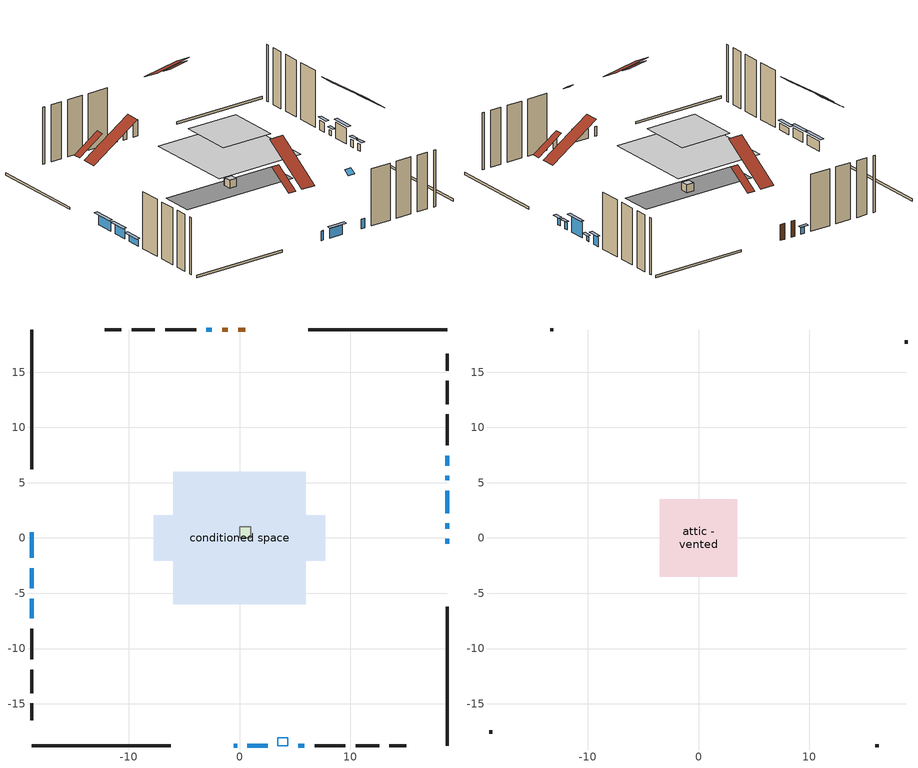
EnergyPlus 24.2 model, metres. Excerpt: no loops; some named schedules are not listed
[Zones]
central ac airloop ret air zone
 floor adiabatic (AdiabaticConst): 0,0 0,1 1,1 1,0 z0
 wall adiabatic (AdiabaticConst): 0,1 0,0 1,0 1,1 0,1 z0:1
 ceiling adiabatic (AdiabaticConst): 1,0 1,1 0,1 0,0 z1
conditioned space
 floor adiabatic (AdiabaticFloorConstruction): -6.01,-6.01 -6.01,6.01 6.01,6.01 6.01,-6.01 z4.88
 floor foundation (Slab1 construction): -7.75,-2.08 -7.75,2.08 7.75,2.08 7.75,-2.08 z0
 wall outside (RimJoist1 construction): 18.81,18.81 6.23,18.81 / -18.81,-18.81 -6.23,-18.81 / -18.81,18.81 -18.81,6.23 / 18.81,-18.81 18.81,-6.23 z0:0.3
 wall outside (AdiabaticWallConstruction 1): 0.53,18.81 -0.13,18.81 / -1.06,18.81 -1.56,18.81 z0:2.03
 wall outside (AdiabaticWallConstruction): -0.53,-18.81 -0.22,-18.81 / 0.7,-18.81 2.54,-18.81 / -18.81,-2.73 -18.81,-4.57 / 5.31,-18.81 5.87,-18.81 / 18.81,6.54 18.81,7.46 z0:1.22; -18.81,0.53 -18.81,-1.81 z0:1.27; 18.81,-0.53 18.81,-0.07 / 18.81,0.86 18.81,1.32 z0:0.92; -18.81,-5.49 -18.81,-7.27 z0:0.84; 18.81,2.24 18.81,4.28 z0:2.03; 18.81,5.2 18.81,5.61 z0:0.61; -2.49,18.81 -3,18.81 z0:0.82
 wall outside (Wall1 construction): -3.93,18.81 -6.71,18.81 / 6.79,-18.81 9.58,-18.81 / -18.81,-8.2 -18.81,-10.98 / 18.81,8.38 18.81,11.17 z0:7.32
 wall outside (Wall2 construction): -7.64,18.81 -9.76,18.81 / 10.51,-18.81 12.62,-18.81 / -18.81,-11.91 -18.81,-14.03 / 18.81,12.1 18.81,14.21 z0:7.32
 wall outside (Wall3 construction): -10.69,18.81 -12.19,18.81 / 13.55,-18.81 15.06,-18.81 / -18.81,-14.96 -18.81,-16.46 / 18.81,15.14 18.81,16.65 z0:7.32
 window (WindowConstruction 10): -0.53,-18.81 -0.22,-18.81 z0:1.22
 window (WindowConstruction 4): 0.71,-18.81 2.53,-18.81 z0:1.22
 window (WindowConstruction 5): -18.81,0.53 -18.81,-1.81 z0:1.27
 window (WindowConstruction 6): 18.81,-0.53 18.81,-0.07 z0:0.91
 window (WindowConstruction 7): -18.81,-2.74 -18.81,-4.56 z0:1.22
 window (WindowConstruction 8): 18.81,0.86 18.81,1.32 z0:0.91
 window (WindowConstruction 9): -18.81,-5.49 -18.81,-7.27 z0:0.84
 window (WindowConstruction 11): 5.31,-18.81 5.86,-18.81 z0:1.22
 window (WindowConstruction): 18.81,2.24 18.81,4.28 z0:2.03
 window (WindowConstruction 1): 18.81,5.21 18.81,5.61 z0:0.61
 window (WindowConstruction 2): 18.81,6.54 18.81,7.46 z0:1.22
 window (WindowConstruction 3): -2.49,18.81 -3,18.81 z0:0.81
 door (Door): 0.53,18.81 -0.13,18.81 z0:2.03
 door (Door 1): -1.06,18.81 -1.56,18.81 z0:2.03
 ceiling adiabatic (AdiabaticFloorConstruction): 6.01,-6.01 6.01,6.01 -6.01,6.01 -6.01,-6.01 z4.88
 roof outside (Roof1 construction): 4.3,18.81,7.32 4.3,15.46,9.55 5.31,15.46,9.55 5.31,18.81,7.32; -4.3,-18.81,7.32 -4.3,-15.46,9.55 -5.31,-15.46,9.55 -5.31,-18.81,7.32; -18.81,4.3,7.32 -15.46,4.3,9.55 -15.46,5.31,9.55 -18.81,5.31,7.32; 18.81,-4.3,7.32 15.46,-4.3,9.55 15.46,-5.31,9.55 18.81,-5.31,7.32
 roof outside (AdiabaticRoofConstruction): 4.38,-18.81,7.31 4.38,-18.05,7.82 3.46,-18.05,7.82 3.46,-18.81,7.31
 skylight (SkylightConstruction): 4.38,-18.81,7.32 4.38,-18.05,7.82 3.46,-18.05,7.82 3.46,-18.81,7.32
attic - vented
 floor to conditioned space (Floor1 construction Reversed): -3.49,-3.49 -3.49,3.49 3.49,3.49 3.49,-3.49 z7.32
 wall outside (Wall4 construction): -13.12,18.81 -13.43,18.81 / 15.99,-18.81 16.29,-18.81 / -18.81,-17.39 -18.81,-17.69 / 18.81,17.58 18.81,17.88 z0:7.32
 roof outside (Roof2 construction): 1.46,18.81,7.32 1.46,12.44,11.56 3.37,12.44,11.56 3.37,18.81,7.32; -1.46,-18.81,7.32 -1.46,-12.44,11.56 -3.37,-12.44,11.56 -3.37,-18.81,7.32; -18.81,1.46,7.32 -12.44,1.46,11.56 -12.44,3.37,11.56 -18.81,3.37,7.32; 18.81,-1.46,7.32 12.44,-1.46,11.56 12.44,-3.37,11.56 18.81,-3.37,7.32
shading: 2.83,-18.81 0.41,-18.81 0.41,-19.22 2.83,-19.22 z1.52; -18.81,-2.11 -18.81,0.83 -19.22,0.83 -19.22,-2.11 z1.57; 18.81,0.23 18.81,-0.83 19.22,-0.83 19.22,0.23 z1.21; -18.81,-4.86 -18.81,-2.44 -19.22,-2.44 -19.22,-4.86 z1.52; 18.81,1.61 18.81,0.56 19.22,0.56 19.22,1.61 z1.21; -18.81,-7.57 -18.81,-5.19 -19.22,-5.19 -19.22,-7.57 z1.14; 18.81,4.58 18.81,1.95 19.22,1.95 19.22,4.58 z2.33; 18.81,5.91 18.81,4.91 19.22,4.91 19.22,5.91 z0.91; 18.81,7.75 18.81,6.24 19.22,6.24 19.22,7.75 z1.52; -3.3,18.81 -2.19,18.81 -2.19,19.22 -3.3,19.22 z1.11
[Building]
Building 1: Terrain=Suburbs
[Site:Location]
Ottawa Intl AP_ON: Latitude {deg}=45.32; Longitude {deg}=-75.67; Time Zone {hr}=-5; Elevation {m}=115; Keep Site Location Information=Yes
[Site:GroundTemperature:Shallow]
1.18808, -1.19398, -1.38475, -0.254337, 4.28362, 8.80044, 12.7163, 15.1969, 15.4076, 13.3901, 9.57408, 5.19582
[Site:WaterMainsTemperature]
Calculation Method=Schedule; Temperature Schedule=mains temperature schedule
[Material] Roughness=Rough; Thermal Absorptance=0.9
Name | Thickness {m} | Conductivity {W/m-K} | Density {kg/m3} | Specific Heat {J/kg-K} | Solar Absorptance | Visible Absorptance
asphalt or fiberglass shingles | 0.00635 | 0.162714 | 1121.4 | 1465.45 | 0.4 | 0.4
asphalt or fiberglass shingles 1 | 0.00635 | 0.162714 | 1121.4 | 1465.45 | 0.7 | 0.7
ceiling loosefill ins | 0.254 | 0.0480833 | 16.02 | 1046.75 | 0.7 | 0.7
ceiling stud and cavity | 0.1397 | 0.0822147 | 65.682 | 1177.47 | 0.7 | 0.7
concrete 4.0 in. | 0.1016 | 1.803125 | 2242.8 | 837.4 | 0.7 | 0.7
door material | 0.04445 | 0.188738 | 512.64 | 1214.23 | 0.7 | 0.7
door material 1 | 0.04445 | 0.053851 | 512.64 | 1214.23 | 0.7 | 0.7
floor covering | 0.0127 | 0.0433444 | 54.468 | 1339.84 | 0.6 | 0.6
floor rigid ins; roof rigid ins; wall rigid ins 1 | 0.512978 | 0.029427 | 32.04 | 1214.23 | 0.7 | 0.7
floor stud and cavity | 0.1397 | 1.75129 | 37.0049 | 1207.88 | 0.7 | 0.7
furniture material conditioned space 1 | 0.1524 | 0.115458 | 640.8 | 1214.23 | 0.6 | 0.6
gypsum board | 0.0127 | 0.160291 | 801 | 837.4 | 0.6 | 0.6
interior vertical ins | 0.025908 | 0.029427 | 32.04 | 1214.23 | 0.7 | 0.7
osb sheathing 0.5 in. | 0.0127 | 0.115458 | 512.64 | 1214.23 | 0.7 | 0.7
osb sheathing 0.75 in. | 0.01905 | 0.115458 | 512.64 | 1214.23 | 0.7 | 0.7
osb sheathing 2.0 in. | 0.0508 | 0.115458 | 512.64 | 1214.23 | 0.7 | 0.7
rim joist stud and cavity | 0.0508 | 0.0356798 | 125.044 | 1163.47 | 0.6 | 0.6
roof stud and cavity | 0.2032 | 0.113123 | 78.34581 | 1123.46 | 0.7 | 0.7
roof stud and cavity 1 | 0.18415 | 1.78688 | 37.0049 | 1207.88 | 0.6 | 0.6
slab rigid ins | 0.00792629 | 0.029427 | 32.04 | 1214.23 | 0.7 | 0.7
wall rigid ins | 0.051816 | 0.029427 | 32.04 | 1214.23 | 0.7 | 0.7
wall stud and cavity | 0.1397 | 0.0880559 | 139.0536 | 1170.24 | 0.7 | 0.7
wall stud and cavity 1 | 0.1397 | 0.0830768 | 139.0536 | 1170.24 | 0.7 | 0.7
wall stud and cavity 2 | 0.1397 | 0.639871 | 139.0536 | 1170.24 | 0.7 | 0.7
wall stud and cavity 3 | 0.0889 | 6.1454 | 50.32683 | 1063.81 | 0.6 | 0.6
wall stud and cavity 4 | 0.0889 | 0.380278 | 52.3479 | 1209.89 | 0.7 | 0.7
wall stud and cavity 5 | 0.0889 | 0.391764 | 83.0341 | 1211.67 | 0.7 | 0.7
wood siding | 0.0254 | 0.102417 | 544.68 | 1172.36 | 0.4 | 0.4
wood siding 1 | 0.00254 | 0.102417 | 544.68 | 1172.36 | 0.4 | 0.4
wood siding 2; wood siding 3; wood siding 4 | 0.0254 | 0.102417 | 544.68 | 1172.36 | 0.7 | 0.7
[Material:NoMass]
Adiabatic: Roughness=Rough; Thermal Resistance {m2-K/W}=176.1; Thermal Absorptance=0.9; Solar Absorptance=0.7; Visible Absorptance=0.7
[WindowMaterial:SimpleGlazingSystem]
Name | U-Factor {W/m2-K} | Solar Heat Gain Coefficient
SkylightMaterial | 3.66115 | 0.6718
WindowMaterial | 2.97187 | 0.6
WindowMaterial 1 | 8.076955 | 0.62
WindowMaterial 2 | 2.99685 | 0.54
WindowMaterial 3 | 3.0542 | 0.42
WindowMaterial 4 | 2.98322 | 0.57
WindowMaterial 5 | 3.05136 | 0.42
WindowMaterial 6 | 2.92871 | 0.66
WindowMaterial 7 | 5.8438 | 0.53
WindowMaterial 8 | 4.156296 | 0.66
[Construction]
AdiabaticConst: Adiabatic
AdiabaticFloorConstruction: floor stud and cavity, floor rigid ins, osb sheathing 0.75 in., floor covering
AdiabaticRoofConstruction: asphalt or fiberglass shingles 1, roof rigid ins, osb sheathing 0.75 in., roof stud and cavity 1
AdiabaticWallConstruction: wood siding 3, wall rigid ins 1, wall stud and cavity 4, gypsum board
AdiabaticWallConstruction 1: wood siding 4, wall rigid ins 1, wall stud and cavity 4, gypsum board
Door: door material
Door 1: door material 1
Floor1 construction Reversed: gypsum board, ceiling stud and cavity, ceiling loosefill ins
furniture construction conditioned space 1: furniture material conditioned space 1
PartitionWallConstruction: gypsum board, wall stud and cavity 5, gypsum board
RimJoist1 construction: wood siding 2, osb sheathing 2.0 in., rim joist stud and cavity
Roof1 construction: asphalt or fiberglass shingles, osb sheathing 0.75 in., roof stud and cavity, gypsum board
Roof2 construction: asphalt or fiberglass shingles
SkylightConstruction: SkylightMaterial
Slab1 construction: slab rigid ins, concrete 4.0 in.
Wall1 construction: wood siding, osb sheathing 0.5 in., wall stud and cavity, gypsum board
Wall2 construction: wood siding, osb sheathing 0.5 in., wall stud and cavity 1, gypsum board
Wall3 construction: wood siding, wall rigid ins, osb sheathing 0.5 in., wall stud and cavity 2, gypsum board
Wall4 construction: wood siding 1, wall stud and cavity 3
WindowConstruction: WindowMaterial
WindowConstruction 1: WindowMaterial 1
WindowConstruction 10: WindowMaterial 7
WindowConstruction 11: WindowMaterial 8
WindowConstruction 2; WindowConstruction 4; WindowConstruction 7: WindowMaterial 2
WindowConstruction 3: WindowMaterial 3
WindowConstruction 5: WindowMaterial 4
WindowConstruction 6; WindowConstruction 8: WindowMaterial 5
WindowConstruction 9: WindowMaterial 6
[Zone] Multiplier=1
Name | Volume {m3} | Part of Total Floor Area
attic - vented | 31.4874 | Yes
central ac airloop ret air zone | 1 | No
conditioned space | 333.8 | Yes
[Space]
Name | Zone | Volume {m3} | Space Type
attic - vented 1 | attic - vented | 31.4874
central ac airloop ret air space | central ac airloop ret air zone |  | Plenum Space Type
conditioned space 1 | conditioned space | 333.8
[OtherEquipment] Design Level Calculation Method=EquipmentLevel
Name | Fuel Type | Zone or ZoneList or Space or SpaceList | Schedule | Design Level {W} | Fraction Latent | Fraction Radiant | Fraction Lost
central ac airloop_0 RetCondToDZ; central ac airloop_0 SupCondToDZ; central ac airloop_0 SupSensLkToDZ | None | attic - vented 1 | Always On Discrete | 0 | 0 | 0 | 0
central ac airloop_0 SupLatLkToDZ | None | attic - vented 1 | Always On Discrete | 0 | 1 | 0 | 0
central ac airloop_0 RetCondToRP; central ac airloop_0 RetSensLkToRP | None | central ac airloop ret air space | Always On Discrete | 0 | 0 | 0 | 0
central ac airloop_0 RetLatLkToRP | None | central ac airloop ret air space | Always On Discrete | 0 | 1 | 0 | 0
central ac airloop_0 SupCondToLv; central ac airloop_0 SupSensLkToCond; mech vent house fan sensible load | None | conditioned space 1 | Always On Discrete | 0 | 0 | 0 | 0
central ac airloop_0 SupLatLkToCond; mech vent house fan latent load | None | conditioned space 1 | Always On Discrete | 0 | 1 | 0 | 0
clothes dryer 1 | Electricity | conditioned space 1 | clothes dryer schedule | 0 | 0.015 | 0.081 | 0.85
cooking range 1 | Electricity | conditioned space 1 | cooking range schedule | 0 | 0.08 | 0.432 | 0.2
general water use latent | None | conditioned space 1 | general water use schedule | 62.594 | 1 | 0 | 0
general water use sensible | None | conditioned space 1 | general water use schedule | -61.6891 | 0 | 0.6 | 0
water heater energy adjustment1 | Electricity | conditioned space 1 | Always On Discrete | 0.01 | 0 | 0 | 1
[ZoneInfiltration:DesignFlowRate] Schedule=Always On Discrete; Design Flow Rate Calculation Method=Flow/Zone; Design Flow Rate {m3/s}=0
Name | Zone or ZoneList or Space or SpaceList
attic_vented 1 duct leakage imbalance infil flow | attic - vented 1
infil flow; natural vent flow; whole house fan flow | conditioned space 1
[ZoneInfiltration:EffectiveLeakageArea]
infil attic - vented 1: Zone or Space=attic - vented 1; Schedule=Always On Discrete; Effective Air Leakage Area {cm2}=2053.47; Stack Coefficient=0.000804; Wind Coefficient=1.91579e-05
[ZoneMixing] Schedule=Always On Continuous; Design Flow Rate Calculation Method=Flow/Zone; Design Flow Rate {m3/s}=0
Name | Zone or Space | Source Zone or Space
central ac airloop_0 ZoneMixCondToDZ mix; whole house fan mix | attic - vented | conditioned space
central ac airloop_0 ZoneMixDZToCond mix | conditioned space | attic - vented
[SpaceList]
Plenum Space Type: central ac airloop ret air space
[SurfaceProperty:ExposedFoundationPerimeter]
Slab1: Exposed Perimeter Calculation Method=TotalExposedPerimeter; Total Exposed Perimeter {m}=39.32
[InternalMass] Zone or ZoneList=conditioned space; Space or SpaceList=conditioned space 1
Name | Construction | Surface Area {m2}
furniture mass conditioned space 1 | furniture construction conditioned space 1 | 83.5603
partition wall mass | PartitionWallConstruction | 208.901
[Lights]
interior lighting: Zone or ZoneList or Space or SpaceList=conditioned space 1; Schedule=interior lighting schedule; Design Level Calculation Method=LightingLevel; Lighting Level {W}=343.2; Return Air Fraction=0; Fraction Radiant=0.6; Fraction Visible=0.2; Fraction Replaceable=1
[People]
occupants: Zone or ZoneList or Space or SpaceList=conditioned space 1; Number of People Schedule=occupants schedule; Number of People Calculation Method=People; Number of People=3; Fraction Radiant=0.314171; Sensible Heat Fraction=0.56303; Activity Level Schedule=occupants activity schedule; Carbon Dioxide Generation Rate {m3/s-W}=0; Enable ASHRAE 55 Comfort Warnings=No; Mean Radiant Temperature Calculation Type=EnclosureAveraged
[ElectricEquipment] Zone or ZoneList or Space or SpaceList=conditioned space 1; Design Level Calculation Method=EquipmentLevel
Name | Schedule | Design Level {W} | Fraction Latent | Fraction Radiant | Fraction Lost
clothes dryer | clothes dryer schedule | 140.772 | 0.015 | 0.081 | 0.85
clothes washer | clothes washer schedule | 32.1985 | 0.03 | 0.162 | 0.7
cooking range | cooking range schedule | 215.147 | 0.08 | 0.432 | 0.2
dishwasher | dishwasher schedule | 66.8632 | 0.3 | 0.18 | 0.4
fridge | fridge schedule | 72.9452 | 0 | 0.6 | 0
mech vent house fan | mech vent house fan schedule | 0 | 0 | 0 | 1
mech vent house fan cfis | mech vent house fan cfis schedule | 0 | 0 | 0 | 0
misc plug loads | misc plug loads schedule | 494.7 | 0.045 | 0.513 | 0.1
whole house fan | Always On Discrete | 0 | 0 | 0 | 1
[AirLoopHVAC:ReturnPlenum]
Air Loop HVAC Return Plenum 1: Zone=central ac airloop ret air zone
[Foundation:Kiva]
Foundation Kiva 1: Initial Indoor Air Temperature {C}=18; Interior Vertical Insulation Material=interior vertical ins; Interior Vertical Insulation Depth {m}=0.1016; Wall Height Above Grade {m}=0.1016; Wall Depth Below Slab {m}=0.2032
[Foundation:Kiva:Settings]
Soil Conductivity {W/m-K}=0.849921; Soil Density {kg/m3}=1842.3; Soil Specific Heat {J/kg-K}=418.7; Ground Solar Absorptivity=0.9; Ground Thermal Absorptivity=0.9; Ground Surface Roughness {m}=0.03; Far-Field Width {m}=40; Deep-Ground Boundary Condition=ZeroFlux; Deep-Ground Depth {m}=40; Minimum Cell Dimension {m}=0.2; Maximum Cell Growth Coefficient=3; Simulation Timestep=Timestep
[Exterior:Lights]
exterior lighting: Schedule=exterior lighting schedule; Design Level {W}=75.6
[EnergyManagementSystem:Sensor] Output:Variable or Output:Meter Index Key=attic - vented
Name | Output:Variable or Output:Meter
central_ac_airloop_0_DZ_T_s | Zone Air Temperature
central_ac_airloop_0_DZ_W_s | Zone Mean Air Humidity Ratio
[Schedule:Constant]
Name | Hourly Value
Always On Discrete; Always On Continuous; mech vent house fan schedule; mech vent house fan cfis schedule | 1
occupants activity schedule | 117.228
fridge schedule | 0
[Schedule:Week:Daily]
interior lighting schedule Week Rule - Jan1-Jan27: interior lighting schedule day, interior lighting schedule day, interior lighting schedule day, interior lighting schedule day, interior lighting schedule day, interior lighting schedule day, interior lighting schedule day, interior lighting schedule default day, interior lighting schedule default day, interior lighting schedule default day, interior lighting schedule default day, interior lighting schedule default day
interior lighting schedule Week Rule - Jan28-Feb3: interior lighting schedule day, interior lighting schedule day, interior lighting schedule day, interior lighting schedule day, interior lighting schedule day 1, interior lighting schedule day 1, interior lighting schedule day 1, interior lighting schedule default day, interior lighting schedule default day, interior lighting schedule default day, interior lighting schedule default day, interior lighting schedule default day
interior lighting schedule Week Rule - Feb4-Feb24: interior lighting schedule day 1, interior lighting schedule day 1, interior lighting schedule day 1, interior lighting schedule day 1, interior lighting schedule day 1, interior lighting schedule day 1, interior lighting schedule day 1, interior lighting schedule default day, interior lighting schedule default day, interior lighting schedule default day, interior lighting schedule default day, interior lighting schedule default day
interior lighting schedule Week Rule - Feb25-Mar3: interior lighting schedule day 1, interior lighting schedule day 1, interior lighting schedule day 1, interior lighting schedule day 1, interior lighting schedule day 2, interior lighting schedule day 2, interior lighting schedule day 2, interior lighting schedule default day, interior lighting schedule default day, interior lighting schedule default day, interior lighting schedule default day, interior lighting schedule default day
interior lighting schedule Week Rule - Mar4-Mar31: interior lighting schedule day 2, interior lighting schedule day 2, interior lighting schedule day 2, interior lighting schedule day 2, interior lighting schedule day 2, interior lighting schedule day 2, interior lighting schedule day 2, interior lighting schedule default day, interior lighting schedule default day, interior lighting schedule default day, interior lighting schedule default day, interior lighting schedule default day
interior lighting schedule Week Rule - Apr1-Apr28: interior lighting schedule day 3, interior lighting schedule day 3, interior lighting schedule day 3, interior lighting schedule day 3, interior lighting schedule day 3, interior lighting schedule day 3, interior lighting schedule day 3, interior lighting schedule default day, interior lighting schedule default day, interior lighting schedule default day, interior lighting schedule default day, interior lighting schedule default day
interior lighting schedule Week Rule - Apr29-May5: interior lighting schedule day 3, interior lighting schedule day 3, interior lighting schedule day 4, interior lighting schedule day 4, interior lighting schedule day 4, interior lighting schedule day 4, interior lighting schedule day 4, interior lighting schedule default day, interior lighting schedule default day, interior lighting schedule default day, interior lighting schedule default day, interior lighting schedule default day
interior lighting schedule Week Rule - May6-May26: interior lighting schedule day 4, interior lighting schedule day 4, interior lighting schedule day 4, interior lighting schedule day 4, interior lighting schedule day 4, interior lighting schedule day 4, interior lighting schedule day 4, interior lighting schedule default day, interior lighting schedule default day, interior lighting schedule default day, interior lighting schedule default day, interior lighting schedule default day
interior lighting schedule Week Rule - May27-Jun2: interior lighting schedule day 4, interior lighting schedule day 4, interior lighting schedule day 4, interior lighting schedule day 4, interior lighting schedule day 4, interior lighting schedule day 5, interior lighting schedule day 5, interior lighting schedule default day, interior lighting schedule default day, interior lighting schedule default day, interior lighting schedule default day, interior lighting schedule default day
interior lighting schedule Week Rule - Jun3-Jun30: interior lighting schedule day 5, interior lighting schedule day 5, interior lighting schedule day 5, interior lighting schedule day 5, interior lighting schedule day 5, interior lighting schedule day 5, interior lighting schedule day 5, interior lighting schedule default day, interior lighting schedule default day, interior lighting schedule default day, interior lighting schedule default day, interior lighting schedule default day
interior lighting schedule Week Rule - Jul1-Jul28: interior lighting schedule day 6, interior lighting schedule day 6, interior lighting schedule day 6, interior lighting schedule day 6, interior lighting schedule day 6, interior lighting schedule day 6, interior lighting schedule day 6, interior lighting schedule default day, interior lighting schedule default day, interior lighting schedule default day, interior lighting schedule default day, interior lighting schedule default day
interior lighting schedule Week Rule - Jul29-Aug4: interior lighting schedule day 6, interior lighting schedule day 6, interior lighting schedule day 6, interior lighting schedule day 7, interior lighting schedule day 7, interior lighting schedule day 7, interior lighting schedule day 7, interior lighting schedule default day, interior lighting schedule default day, interior lighting schedule default day, interior lighting schedule default day, interior lighting schedule default day
interior lighting schedule Week Rule - Aug5-Aug25: interior lighting schedule day 7, interior lighting schedule day 7, interior lighting schedule day 7, interior lighting schedule day 7, interior lighting schedule day 7, interior lighting schedule day 7, interior lighting schedule day 7, interior lighting schedule default day, interior lighting schedule default day, interior lighting schedule default day, interior lighting schedule default day, interior lighting schedule default day
interior lighting schedule Week Rule - Aug26-Sep1: interior lighting schedule day 7, interior lighting schedule day 7, interior lighting schedule day 7, interior lighting schedule day 7, interior lighting schedule day 7, interior lighting schedule day 7, interior lighting schedule day 8, interior lighting schedule default day, interior lighting schedule default day, interior lighting schedule default day, interior lighting schedule default day, interior lighting schedule default day
interior lighting schedule Week Rule - Sep2-Sep29: interior lighting schedule day 8, interior lighting schedule day 8, interior lighting schedule day 8, interior lighting schedule day 8, interior lighting schedule day 8, interior lighting schedule day 8, interior lighting schedule day 8, interior lighting schedule default day, interior lighting schedule default day, interior lighting schedule default day, interior lighting schedule default day, interior lighting schedule default day
interior lighting schedule Week Rule - Sep30-Oct6: interior lighting schedule day 8, interior lighting schedule day 9, interior lighting schedule day 9, interior lighting schedule day 9, interior lighting schedule day 9, interior lighting schedule day 9, interior lighting schedule day 9, interior lighting schedule default day, interior lighting schedule default day, interior lighting schedule default day, interior lighting schedule default day, interior lighting schedule default day
interior lighting schedule Week Rule - Oct7-Oct27: interior lighting schedule day 9, interior lighting schedule day 9, interior lighting schedule day 9, interior lighting schedule day 9, interior lighting schedule day 9, interior lighting schedule day 9, interior lighting schedule day 9, interior lighting schedule default day, interior lighting schedule default day, interior lighting schedule default day, interior lighting schedule default day, interior lighting schedule default day
interior lighting schedule Week Rule - Oct28-Nov3: interior lighting schedule day 9, interior lighting schedule day 9, interior lighting schedule day 9, interior lighting schedule day 9, interior lighting schedule day 10, interior lighting schedule day 10, interior lighting schedule day 10, interior lighting schedule default day, interior lighting schedule default day, interior lighting schedule default day, interior lighting schedule default day, interior lighting schedule default day
interior lighting schedule Week Rule - Nov4-Nov24: interior lighting schedule day 10, interior lighting schedule day 10, interior lighting schedule day 10, interior lighting schedule day 10, interior lighting schedule day 10, interior lighting schedule day 10, interior lighting schedule day 10, interior lighting schedule default day, interior lighting schedule default day, interior lighting schedule default day, interior lighting schedule default day, interior lighting schedule default day
interior lighting schedule Week Rule - Nov25-Dec1: interior lighting schedule day 10, interior lighting schedule day 10, interior lighting schedule day 10, interior lighting schedule day 10, interior lighting schedule day 10, interior lighting schedule day 10, interior lighting schedule day 11, interior lighting schedule default day, interior lighting schedule default day, interior lighting schedule default day, interior lighting schedule default day, interior lighting schedule default day
interior lighting schedule Week Rule - Dec2-Dec31: interior lighting schedule day 11, interior lighting schedule day 11, interior lighting schedule day 11, interior lighting schedule day 11, interior lighting schedule day 11, interior lighting schedule day 11, interior lighting schedule day 11, interior lighting schedule default day, interior lighting schedule default day, interior lighting schedule default day, interior lighting schedule default day, interior lighting schedule default day
occupants schedule Week Rule - Jan1-Dec31: occupants schedule day, occupants schedule day, occupants schedule day, occupants schedule day, occupants schedule day, occupants schedule day, occupants schedule day, occupants schedule default day, occupants schedule default day, occupants schedule default day, occupants schedule default day, occupants schedule default day
clothes dryer schedule Week Rule - Jan1-Dec31: clothes dryer schedule day, clothes dryer schedule day, clothes dryer schedule day, clothes dryer schedule day, clothes dryer schedule day, clothes dryer schedule day, clothes dryer schedule day, clothes dryer schedule default day, clothes dryer schedule default day, clothes dryer schedule default day, clothes dryer schedule default day, clothes dryer schedule default day
clothes washer schedule Week Rule - Jan1-Dec31: clothes washer schedule day, clothes washer schedule day, clothes washer schedule day, clothes washer schedule day, clothes washer schedule day, clothes washer schedule day, clothes washer schedule day, clothes washer schedule default day, clothes washer schedule default day, clothes washer schedule default day, clothes washer schedule default day, clothes washer schedule default day
cooking range schedule Week Rule - Jan1-Dec31: cooking range schedule day, cooking range schedule day, cooking range schedule day, cooking range schedule day, cooking range schedule day, cooking range schedule day, cooking range schedule day, cooking range schedule default day, cooking range schedule default day, cooking range schedule default day, cooking range schedule default day, cooking range schedule default day
dishwasher schedule Week Rule - Jan1-Dec31: dishwasher schedule day, dishwasher schedule day, dishwasher schedule day, dishwasher schedule day, dishwasher schedule day, dishwasher schedule day, dishwasher schedule day, dishwasher schedule default day, dishwasher schedule default day, dishwasher schedule default day, dishwasher schedule default day, dishwasher schedule default day
misc plug loads schedule Week Rule - Jan1-Dec31: misc plug loads schedule day, misc plug loads schedule day, misc plug loads schedule day, misc plug loads schedule day, misc plug loads schedule day, misc plug loads schedule day, misc plug loads schedule day, misc plug loads schedule default day, misc plug loads schedule default day, misc plug loads schedule default day, misc plug loads schedule default day, misc plug loads schedule default day
general water use schedule Week Rule - Jan1-Dec31: general water use schedule day, general water use schedule day, general water use schedule day, general water use schedule day, general water use schedule day, general water use schedule day, general water use schedule day, general water use schedule default day, general water use schedule default day, general water use schedule default day, general water use schedule default day, general water use schedule default day
exterior lighting schedule Week Rule - Jan1-Jan27: exterior lighting schedule day, exterior lighting schedule day, exterior lighting schedule day, exterior lighting schedule day, exterior lighting schedule day, exterior lighting schedule day, exterior lighting schedule day, exterior lighting schedule default day, exterior lighting schedule default day, exterior lighting schedule default day, exterior lighting schedule default day, exterior lighting schedule default day
exterior lighting schedule Week Rule - Jan28-Feb3: exterior lighting schedule day, exterior lighting schedule day, exterior lighting schedule day, exterior lighting schedule day, exterior lighting schedule day 1, exterior lighting schedule day 1, exterior lighting schedule day 1, exterior lighting schedule default day, exterior lighting schedule default day, exterior lighting schedule default day, exterior lighting schedule default day, exterior lighting schedule default day
exterior lighting schedule Week Rule - Feb4-Feb24: exterior lighting schedule day 1, exterior lighting schedule day 1, exterior lighting schedule day 1, exterior lighting schedule day 1, exterior lighting schedule day 1, exterior lighting schedule day 1, exterior lighting schedule day 1, exterior lighting schedule default day, exterior lighting schedule default day, exterior lighting schedule default day, exterior lighting schedule default day, exterior lighting schedule default day
exterior lighting schedule Week Rule - Feb25-Mar3: exterior lighting schedule day 1, exterior lighting schedule day 1, exterior lighting schedule day 1, exterior lighting schedule day 1, exterior lighting schedule day 2, exterior lighting schedule day 2, exterior lighting schedule day 2, exterior lighting schedule default day, exterior lighting schedule default day, exterior lighting schedule default day, exterior lighting schedule default day, exterior lighting schedule default day
exterior lighting schedule Week Rule - Mar4-Mar31: exterior lighting schedule day 2, exterior lighting schedule day 2, exterior lighting schedule day 2, exterior lighting schedule day 2, exterior lighting schedule day 2, exterior lighting schedule day 2, exterior lighting schedule day 2, exterior lighting schedule default day, exterior lighting schedule default day, exterior lighting schedule default day, exterior lighting schedule default day, exterior lighting schedule default day
exterior lighting schedule Week Rule - Apr1-Apr28: exterior lighting schedule day 3, exterior lighting schedule day 3, exterior lighting schedule day 3, exterior lighting schedule day 3, exterior lighting schedule day 3, exterior lighting schedule day 3, exterior lighting schedule day 3, exterior lighting schedule default day, exterior lighting schedule default day, exterior lighting schedule default day, exterior lighting schedule default day, exterior lighting schedule default day
exterior lighting schedule Week Rule - Apr29-May5: exterior lighting schedule day 3, exterior lighting schedule day 3, exterior lighting schedule day 4, exterior lighting schedule day 4, exterior lighting schedule day 4, exterior lighting schedule day 4, exterior lighting schedule day 4, exterior lighting schedule default day, exterior lighting schedule default day, exterior lighting schedule default day, exterior lighting schedule default day, exterior lighting schedule default day
exterior lighting schedule Week Rule - May6-May26: exterior lighting schedule day 4, exterior lighting schedule day 4, exterior lighting schedule day 4, exterior lighting schedule day 4, exterior lighting schedule day 4, exterior lighting schedule day 4, exterior lighting schedule day 4, exterior lighting schedule default day, exterior lighting schedule default day, exterior lighting schedule default day, exterior lighting schedule default day, exterior lighting schedule default day
exterior lighting schedule Week Rule - May27-Jun2: exterior lighting schedule day 4, exterior lighting schedule day 4, exterior lighting schedule day 4, exterior lighting schedule day 4, exterior lighting schedule day 4, exterior lighting schedule day 5, exterior lighting schedule day 5, exterior lighting schedule default day, exterior lighting schedule default day, exterior lighting schedule default day, exterior lighting schedule default day, exterior lighting schedule default day
exterior lighting schedule Week Rule - Jun3-Jun30: exterior lighting schedule day 5, exterior lighting schedule day 5, exterior lighting schedule day 5, exterior lighting schedule day 5, exterior lighting schedule day 5, exterior lighting schedule day 5, exterior lighting schedule day 5, exterior lighting schedule default day, exterior lighting schedule default day, exterior lighting schedule default day, exterior lighting schedule default day, exterior lighting schedule default day
exterior lighting schedule Week Rule - Jul1-Jul28: exterior lighting schedule day 6, exterior lighting schedule day 6, exterior lighting schedule day 6, exterior lighting schedule day 6, exterior lighting schedule day 6, exterior lighting schedule day 6, exterior lighting schedule day 6, exterior lighting schedule default day, exterior lighting schedule default day, exterior lighting schedule default day, exterior lighting schedule default day, exterior lighting schedule default day
[Schedule:Year]
interior lighting schedule: interior lighting schedule Week Rule - Jan1-Jan27, 1, 1, 1, 27, interior lighting schedule Week Rule - Jan28-Feb3, 1, 28, 2, 3, interior lighting schedule Week Rule - Feb4-Feb24, 2, 4, 2, 24, interior lighting schedule Week Rule - Feb25-Mar3, 2, 25, 3, 3, interior lighting schedule Week Rule - Mar4-Mar31, 3, 4, 3, 31, interior lighting schedule Week Rule - Apr1-Apr28, 4, 1, 4, 28, interior lighting schedule Week Rule - Apr29-May5, 4, 29, 5, 5, interior lighting schedule Week Rule - May6-May26, 5, 6, 5, 26, interior lighting schedule Week Rule - May27-Jun2, 5, 27, 6, 2, interior lighting schedule Week Rule - Jun3-Jun30, 6, 3, 6, 30, interior lighting schedule Week Rule - Jul1-Jul28, 7, 1, 7, 28, interior lighting schedule Week Rule - Jul29-Aug4, 7, 29, 8, 4, interior lighting schedule Week Rule - Aug5-Aug25, 8, 5, 8, 25, interior lighting schedule Week Rule - Aug26-Sep1, 8, 26, 9, 1, interior lighting schedule Week Rule - Sep2-Sep29, 9, 2, 9, 29, interior lighting schedule Week Rule - Sep30-Oct6, 9, 30, 10, 6, interior lighting schedule Week Rule - Oct7-Oct27, 10, 7, 10, 27, interior lighting schedule Week Rule - Oct28-Nov3, 10, 28, 11, 3, interior lighting schedule Week Rule - Nov4-Nov24, 11, 4, 11, 24, interior lighting schedule Week Rule - Nov25-Dec1, 11, 25, 12, 1, interior lighting schedule Week Rule - Dec2-Dec31, 12, 2, 12, 31
occupants schedule: occupants schedule Week Rule - Jan1-Dec31, 1, 1, 12, 31
clothes dryer schedule: clothes dryer schedule Week Rule - Jan1-Dec31, 1, 1, 12, 31
clothes washer schedule: clothes washer schedule Week Rule - Jan1-Dec31, 1, 1, 12, 31
cooking range schedule: cooking range schedule Week Rule - Jan1-Dec31, 1, 1, 12, 31
dishwasher schedule: dishwasher schedule Week Rule - Jan1-Dec31, 1, 1, 12, 31
misc plug loads schedule: misc plug loads schedule Week Rule - Jan1-Dec31, 1, 1, 12, 31
general water use schedule: general water use schedule Week Rule - Jan1-Dec31, 1, 1, 12, 31
exterior lighting schedule: exterior lighting schedule Week Rule - Jan1-Jan27, 1, 1, 1, 27, exterior lighting schedule Week Rule - Jan28-Feb3, 1, 28, 2, 3, exterior lighting schedule Week Rule - Feb4-Feb24, 2, 4, 2, 24, exterior lighting schedule Week Rule - Feb25-Mar3, 2, 25, 3, 3, exterior lighting schedule Week Rule - Mar4-Mar31, 3, 4, 3, 31, exterior lighting schedule Week Rule - Apr1-Apr28, 4, 1, 4, 28, exterior lighting schedule Week Rule - Apr29-May5, 4, 29, 5, 5, exterior lighting schedule Week Rule - May6-May26, 5, 6, 5, 26, exterior lighting schedule Week Rule - May27-Jun2, 5, 27, 6, 2, exterior lighting schedule Week Rule - Jun3-Jun30, 6, 3, 6, 30, exterior lighting schedule Week Rule - Jul1-Jul28, 7, 1, 7, 28, exterior lighting schedule Week Rule - Jul29-Aug4, 7, 29, 8, 4, exterior lighting schedule Week Rule - Aug5-Aug25, 8, 5, 8, 25, exterior lighting schedule Week Rule - Aug26-Sep1, 8, 26, 9, 1, exterior lighting schedule Week Rule - Sep2-Sep29, 9, 2, 9, 29, exterior lighting schedule Week Rule - Sep30-Oct6, 9, 30, 10, 6, exterior lighting schedule Week Rule - Oct7-Oct27, 10, 7, 10, 27, exterior lighting schedule Week Rule - Oct28-Nov3, 10, 28, 11, 3, exterior lighting schedule Week Rule - Nov4-Nov24, 11, 4, 11, 24, exterior lighting schedule Week Rule - Nov25-Dec1, 11, 25, 12, 1, exterior lighting schedule Week Rule - Dec2-Dec31, 12, 2, 12, 31
[Schedule:Compact]
mains temperature schedule: Through: 01/01, For: AllDays, Until: 24:00, 5.98056, Through: 01/02, For: AllDays, Until: 24:00, 5.90111, Through: 01/03, For: AllDays, Until: 24:00, 5.82222, Through: 01/04, For: AllDays, Until: 24:00, 5.74556, Through: 01/05, For: AllDays, Until: 24:00, 5.66944, Through: 01/06, For: AllDays, Until: 24:00, 5.595, Through: 01/07, For: AllDays, Until: 24:00, 5.52222, Through: 01/08, For: AllDays, Until: 24:00, 5.45, Through: 01/09, For: AllDays, Until: 24:00, 5.38, Through: 01/10, For: AllDays, Until: 24:00, 5.31111, Through: 01/11, For: AllDays, Until: 24:00, 5.24333, Through: 01/12, For: AllDays, Until: 24:00, 5.17778, Through: 01/13, For: AllDays, Until: 24:00, 5.11333, Through: 01/14, For: AllDays, Until: 24:00, 5.05, Through: 01/15, For: AllDays, Until: 24:00, 4.98833, Through: 01/16, For: AllDays, Until: 24:00, 4.92889, Through: 01/17, For: AllDays, Until: 24:00, 4.87, Through: 01/18, For: AllDays, Until: 24:00, 4.81333, Through: 01/19, For: AllDays, Until: 24:00, 4.75833, Through: 01/20, For: AllDays, Until: 24:00, 4.70444, Through: 01/21, For: AllDays, Until: 24:00, 4.65278, Through: 01/22, For: AllDays, Until: 24:00, 4.60222, Through: 01/23, For: AllDays, Until: 24:00, 4.55333, Through: 01/24, For: AllDays, Until: 24:00, 4.50667, Through: 01/25, For: AllDays, Until: 24:00, 4.46111, Through: 01/26, For: AllDays, Until: 24:00, 4.41722, Through: 01/27, For: AllDays, Until: 24:00, 4.37556, Through: 01/28, For: AllDays, Until: 24:00, 4.335, Through: 01/29, For: AllDays, Until: 24:00, 4.29667, Through: 01/30, For: AllDays, Until: 24:00, 4.26, Through: 01/31, For: AllDays, Until: 24:00, 4.225, Through: 02/01, For: AllDays, Until: 24:00, 4.19167, Through: 02/02, For: AllDays, Until: 24:00, 4.16, Through: 02/03, For: AllDays, Until: 24:00, 4.13056, Through: 02/04, For: AllDays, Until: 24:00, 4.10278, Through: 02/05, For: AllDays, Until: 24:00, 4.07667, Through: 02/06, For: AllDays, Until: 24:00, 4.05222, Through: 02/07, For: AllDays, Until: 24:00, 4.03, Through: 02/08, For: AllDays, Until: 24:00, 4.00889, Through: 02/09, For: AllDays, Until: 24:00, 3.99056, Through: 02/10, For: AllDays, Until: 24:00, 3.97333, Through: 02/11, For: AllDays, Until: 24:00, 3.95833, Through: 02/12, For: AllDays, Until: 24:00, 3.945, Through: 02/13, For: AllDays, Until: 24:00, 3.93333, Through: 02/14, For: AllDays, Until: 24:00, 3.92389, Through: 02/15, For: AllDays, Until: 24:00, 3.91611, Through: 02/16, For: AllDays, Until: 24:00, 3.91, Through: 02/17, For: AllDays, Until: 24:00, 3.90611, Through: 02/18, For: AllDays, Until: 24:00, 3.90389, Through: 02/19, For: AllDays, Until: 24:00, 3.90389, Through: 02/20, For: AllDays, Until: 24:00, 3.905, Through: 02/21, For: AllDays, Until: 24:00, 3.90889, Through: 02/22, For: AllDays, Until: 24:00, 3.91389, Through: 02/23, For: AllDays, Until: 24:00, 3.92111, Through: 02/24, For: AllDays, Until: 24:00, 3.93, Through: 02/25, For: AllDays, Until: 24:00, 3.94056, Through: 02/26, For: AllDays, Until: 24:00, 3.95333, Through: 02/27, For: AllDays, Until: 24:00, 3.96778, Through: 02/28, For: AllDays, Until: 24:00, 3.98444, Through: 03/01, For: AllDays, Until: 24:00, 4.00278, Through: 03/02, For: AllDays, Until: 24:00, 4.02278, Through: 03/03, For: AllDays, Until: 24:00, 4.04444, Through: 03/04, For: AllDays, Until: 24:00, 4.06833, Through: 03/05, For: AllDays, Until: 24:00, 4.09389, Through: 03/06, For: AllDays, Until: 24:00, 4.12111, Through: 03/07, For: AllDays, Until: 24:00, 4.15, Through: 03/08, For: AllDays, Until: 24:00, 4.18111, Through: 03/09, For: AllDays, Until: 24:00, 4.21333, Through: 03/10, For: AllDays, Until: 24:00, 4.24778, Through: 03/11, For: AllDays, Until: 24:00, 4.28389, Through: 03/12, For: AllDays, Until: 24:00, 4.32222, Through: 03/13, For: AllDays, Until: 24:00, 4.36167, Through: 03/14, For: AllDays, Until: 24:00, 4.40333, Through: 03/15, For: AllDays, Until: 24:00, 4.44611, Through: 03/16, For: AllDays, Until: 24:00, 4.49111, Through: 03/17, For: AllDays, Until: 24:00, 4.53722, Through: 03/18, For: AllDays, Until: 24:00, 4.58556, Through: 03/19, For: AllDays, Until: 24:00, 4.63556, Through: 03/20, For: AllDays, Until: 24:00, 4.68667, Through: 03/21, For: AllDays, Until: 24:00, 4.74, Through: 03/22, For: AllDays, Until: 24:00, 4.79444, Through: 03/23, For: AllDays, Until: 24:00, 4.85111, Through: 03/24, For: AllDays, Until: 24:00, 4.90889, Through: 03/25, For: AllDays, Until: 24:00, 4.96833, Through: 03/26, For: AllDays, Until: 24:00, 5.02944, Through: 03/27, For: AllDays, Until: 24:00, 5.09167, Through: 03/28, For: AllDays, Until: 24:00, 5.15556, Through: 03/29, For: AllDays, Until: 24:00, 5.22111, Through: 03/30, For: AllDays, Until: 24:00, 5.28833, Through: 03/31, For: AllDays, Until: 24:00, 5.35667, Through: 04/01, For: AllDays, Until: 24:00, 5.42667, Through: 04/02, For: AllDays, Until: 24:00, 5.49778, Through: 04/03, For: AllDays, Until: 24:00, 5.57056, Through: 04/04, For: AllDays, Until: 24:00, 5.64444, Through: 04/05, For: AllDays, Until: 24:00, 5.71944, Through: 04/06, For: AllDays, Until: 24:00, 5.79611, Through: 04/07, For: AllDays, Until: 24:00, 5.87444, Through: 04/08, For: AllDays, Until: 24:00, 5.95389, Through: 04/09, For: AllDays, Until: 24:00, 6.03389, Through: 04/10, For: AllDays, Until: 24:00, 6.11611, Through: 04/11, For: AllDays, Until: 24:00, 6.19889, Through: 04/12, For: AllDays, Until: 24:00, 6.28278, Through: 04/13, For: AllDays, Until: 24:00, 6.36833, Through: 04/14, For: AllDays, Until: 24:00, 6.45444, Through: 04/15, For: AllDays, Until: 24:00, 6.54222, Through: 04/16, For: AllDays, Until: 24:00, 6.63056, Through: 04/17, For: AllDays, Until: 24:00, 6.72056, Through: 04/18, For: AllDays, Until: 24:00, 6.81111, Through: 04/19, For: AllDays, Until: 24:00, 6.90278, Through: 04/20, For: AllDays, Until: 24:00, 6.99556, Through: 04/21, For: AllDays, Until: 24:00, 7.08889, Through: 04/22, For: AllDays, Until: 24:00, 7.18333, Through: 04/23, For: AllDays, Until: 24:00, 7.27889, Through: 04/24, For: AllDays, Until: 24:00, 7.375, Through: 04/25, For: AllDays, Until: 24:00, 7.47222, Through: 04/26, For: AllDays, Until: 24:00, 7.57, Through: 04/27, For: AllDays, Until: 24:00, 7.66889, Through: 04/28, For: AllDays, Until: 24:00, 7.76833, Through: 04/29, For: AllDays, Until: 24:00, 7.86833, Through: 04/30, For: AllDays, Until: 24:00, 7.96889, Through: 05/01, For: AllDays, Until: 24:00, 8.07056, Through: 05/02, For: AllDays, Until: 24:00, 8.17278, Through: 05/03, For: AllDays, Until: 24:00, 8.275, Through: 05/04, For: AllDays, Until: 24:00, 8.37833, Through: 05/05, For: AllDays, Until: 24:00, 8.48222, Through: 05/06, For: AllDays, Until: 24:00, 8.58667, Through: 05/07, For: AllDays, Until: 24:00, 8.69111, Through: 05/08, For: AllDays, Until: 24:00, 8.79667, Through: 05/09, For: AllDays, Until: 24:00, 8.90222, Through: 05/10, For: AllDays, Until: 24:00, 9.00833, Through: 05/11, For: AllDays, Until: 24:00, 9.11444, Through: 05/12, For: AllDays, Until: 24:00, 9.22111, Through: 05/13, For: AllDays, Until: 24:00, 9.32778, Through: 05/14, For: AllDays, Until: 24:00, 9.435, Through: 05/15, For: AllDays, Until: 24:00, 9.54278, Through: 05/16, For: AllDays, Until: 24:00, 9.65, Through: 05/17, For: AllDays, Until: 24:00, 9.75778, Through: 05/18, For: AllDays, Until: 24:00, 9.86611, Through: 05/19, For: AllDays, Until: 24:00, 9.97389, Through: 05/20, For: AllDays, Until: 24:00, 10.0822, Through: 05/21, For: AllDays, Until: 24:00, 10.19, Through: 05/22, For: AllDays, Until: 24:00, 10.2983, Through: 05/23, For: AllDays, Until: 24:00, 10.4061, Through: 05/24, For: AllDays, Until: 24:00, 10.5139, Through: 05/25, For: AllDays, Until: 24:00, 10.6222, Through: 05/26, For: AllDays, Until: 24:00, 10.73, Through: 05/27, For: AllDays, Until: 24:00, 10.8372, Through: 05/28, For: AllDays, Until: 24:00, 10.945, Through: 05/29, For: AllDays, Until: 24:00, 11.0517, Through: 05/30, For: AllDays, Until: 24:00, 11.1589, Through: 05/31, For: AllDays, Until: 24:00, 11.2656, Through: 06/01, For: AllDays, Until: 24:00, 11.3717, Through: 06/02, For: AllDays, Until: 24:00, 11.4778, Through: 06/03, For: AllDays, Until: 24:00, 11.5833, Through: 06/04, For: AllDays, Until: 24:00, 11.6883, Through: 06/05, For: AllDays, Until: 24:00, 11.7933, Through: 06/06, For: AllDays, Until: 24:00, 11.8972, Through: 06/07, For: AllDays, Until: 24:00, 12.0011, Through: 06/08, For: AllDays, Until: 24:00, 12.1044, Through: 06/09, For: AllDays, Until: 24:00, 12.2067, Through: 06/10, For: AllDays, Until: 24:00, 12.3089, Through: 06/11, For: AllDays, Until: 24:00, 12.4106, Through: 06/12, For: AllDays, Until: 24:00, 12.5111, Through: 06/13, For: AllDays, Until: 24:00, 12.6111, Through: 06/14, For: AllDays, Until: 24:00, 12.7106, Through: 06/15, For: AllDays, Until: 24:00, 12.8089, Through: 06/16, For: AllDays, Until: 24:00, 12.9067, Through: 06/17, For: AllDays, Until: 24:00, 13.0039, Through: 06/18, For: AllDays, Until: 24:00, 13.1, Through: 06/19, For: AllDays, Until: 24:00, 13.195, Through: 06/20, For: AllDays, Until: 24:00, 13.2894, Through: 06/21, For: AllDays, Until: 24:00, 13.3833, Through: 06/22, For: AllDays, Until: 24:00, 13.4756, Through: 06/23, For: AllDays, Until: 24:00, 13.5672, Through: 06/24, For: AllDays, Until: 24:00, 13.6578, Through: 06/25, For: AllDays, Until: 24:00, 13.7472, Through: 06/26, For: AllDays, Until: 24:00, 13.8356, Through: 06/27, For: AllDays, Until: 24:00, 13.9233, Through: 06/28, For: AllDays, Until: 24:00, 14.0094, Through: 06/29, For: AllDays, Until: 24:00, 14.0944, Through: 06/30, For: AllDays, Until: 24:00, 14.1789, Through: 07/01, For: AllDays, Until: 24:00, 14.2617, Through: 07/02, For: AllDays, Until: 24:00, 14.3433, Through: 07/03, For: AllDays, Until: 24:00, 14.4233, Through: 07/04, For: AllDays, Until: 24:00, 14.5028, Through: 07/05, For: AllDays, Until: 24:00, 14.5806, Through: 07/06, For: AllDays, Until: 24:00, 14.6567, Through: 07/07, For: AllDays, Until: 24:00, 14.7322, Through: 07/08, For: AllDays, Until: 24:00, 14.8061, Through: 07/09, For: AllDays, Until: 24:00, 14.8783, Through: 07/10, For: AllDays, Until: 24:00, 14.9494, Through: 07/11, For: AllDays, Until: 24:00, 15.0194, Through: 07/12, For: AllDays, Until: 24:00, 15.0878, Through: 07/13, For: AllDays, Until: 24:00, 15.1544, Through: 07/14, For: AllDays, Until: 24:00, 15.22, Through: 07/15, For: AllDays, Until: 24:00, 15.2833, Through: 07/16, For: AllDays, Until: 24:00, 15.3461, Through: 07/17, For: AllDays, Until: 24:00, 15.4067, Through: 07/18, For: AllDays, Until: 24:00, 15.4661, Through: 07/19, For: AllDays, Until: 24:00, 15.5239, Through: 07/20, For: AllDays, Until: 24:00, 15.58, Through: 07/21, For: AllDays, Until: 24:00, 15.6344, Through: 07/22, For: AllDays, Until: 24:00, 15.6872, Through: 07/23, For: AllDays, Until: 24:00, 15.7383, Through: 07/24, For: AllDays, Until: 24:00, 15.7883, Through: 07/25, For: AllDays, Until: 24:00, 15.8361, Through: 07/26, For: AllDays, Until: 24:00, 15.8822, Through: 07/27, For: AllDays, Until: 24:00, 15.9272, Through: 07/28, For: AllDays, Until: 24:00, 15.97, Through: 07/29, For: AllDays, Until: 24:00, 16.0111, Through: 07/30, For: AllDays, Until: 24:00, 16.0506, Through: 07/31, For: AllDays, Until: 24:00, 16.0883, Through: 08/01, For: AllDays, Until: 24:00, 16.1244, Through: 08/02, For: AllDays, Until: 24:00, 16.1583, Through: 08/03, For: AllDays, Until: 24:00, 16.1911, Through: 08/04, For: AllDays, Until: 24:00, 16.2217, Through: 08/05, For: AllDays, Until: 24:00, 16.2506, Through: 08/06, For: AllDays, Until: 24:00, 16.2778, Through: 08/07, For: AllDays, Until: 24:00, 16.3028, Through: 08/08, For: AllDays, Until: 24:00, 16.3267, Through: 08/09, For: AllDays, Until: 24:00, 16.3483, Through: 08/10, For: AllDays, Until: 24:00, 16.3678, Through: 08/11, For: AllDays, Until: 24:00, 16.3861, Through: 08/12, For: AllDays, Until: 24:00, 16.4022, Through: 08/13, For: AllDays, Until: 24:00, 16.4167, Through: 08/14, For: AllDays, Until: 24:00, 16.4289, Through: 08/15, For: AllDays, Until: 24:00, 16.4394, Through: 08/16, For: AllDays, Until: 24:00, 16.4483, Through: 08/17, For: AllDays, Until: 24:00, 16.455, Through: 08/18, For: AllDays, Until: 24:00, 16.4606, Through: 08/19, For: AllDays, Until: 24:00, 16.4633, Through: 08/20, For: AllDays, Until: 24:00, 16.465, Through: 08/21, For: AllDays, Until: 24:00, 16.4644, Through: 08/22, For: AllDays, Until: 24:00, 16.4622, Through: 08/23, For: AllDays, Until: 24:00, 16.4578, Through: 08/24, For: AllDays, Until: 24:00, 16.4517, Through: 08/25, For: AllDays, Until: 24:00, 16.4439, Through: 08/26, For: AllDays, Until: 24:00, 16.4339, Through: 08/27, For: AllDays, Until: 24:00, 16.4222, Through: 08/28, For: AllDays, Until: 24:00, 16.4089, Through: 08/29, For: AllDays, Until: 24:00, 16.3933, Through: 08/30, For: AllDays, Until: 24:00, 16.3761, Through: 08/31, For: AllDays, Until: 24:00, 16.3572, Through: 09/01, For: AllDays, Until: 24:00, 16.3361, Through: 09/02, For: AllDays, Until: 24:00, 16.3139, Through: 09/03, For: AllDays, Until: 24:00, 16.2894, Through: 09/04, For: AllDays, Until: 24:00, 16.2628, Through: 09/05, For: AllDays, Until: 24:00, 16.235, Through: 09/06, For: AllDays, Until: 24:00, 16.205, Through: 09/07, For: AllDays, Until: 24:00, 16.1733, Through: 09/08, For: AllDays, Until: 24:00, 16.14, Through: 09/09, For: AllDays, Until: 24:00, 16.1044, Through: 09/10, For: AllDays, Until: 24:00, 16.0678, Through: 09/11, For: AllDays, Until: 24:00, 16.0289, Through: 09/12, For: AllDays, Until: 24:00, 15.9889, Through: 09/13, For: AllDays, Until: 24:00, 15.9467, Through: 09/14, For: AllDays, Until: 24:00, 15.9028, Through: 09/15, For: AllDays, Until: 24:00, 15.8572, Through: 09/16, For: AllDays, Until: 24:00, 15.81, Through: 09/17, For: AllDays, Until: 24:00, 15.7611, Through: 09/18, For: AllDays, Until: 24:00, 15.7106, Through: 09/19, For: AllDays, Until: 24:00, 15.6583, Through: 09/20, For: AllDays, Until: 24:00, 15.6044, Through: 09/21, For: AllDays, Until: 24:00, 15.5489, Through: 09/22, For: AllDays, Until: 24:00, 15.4922, Through: 09/23, For: AllDays, Until: 24:00, 15.4333, Through: 09/24, For: AllDays, Until: 24:00, 15.3733, Through: 09/25, For: AllDays, Until: 24:00, 15.3117, Through: 09/26, For: AllDays, Until: 24:00, 15.2483, Through: 09/27, For: AllDays, Until: 24:00, 15.1839, Through: 09/28, For: AllDays, Until: 24:00, 15.1178, Through: 09/29, For: AllDays, Until: 24:00, 15.05, Through: 09/30, For: AllDays, Until: 24:00, 14.9811, Through: 10/01, For: AllDays, Until: 24:00, 14.9106, Through: 10/02, For: AllDays, Until: 24:00, 14.8389, Through: 10/03, For: AllDays, Until: 24:00, 14.7656, Through: 10/04, For: AllDays, Until: 24:00, 14.6906, Through: 10/05, For: AllDays, Until: 24:00, 14.615, Through: 10/06, For: AllDays, Until: 24:00, 14.5378, Through: 10/07, For: AllDays, Until: 24:00, 14.4589, Through: 10/08, For: AllDays, Until: 24:00, 14.3794, Through: 10/09, For: AllDays, Until: 24:00, 14.2983, Through: 10/10, For: AllDays, Until: 24:00, 14.2161, Through: 10/11, For: AllDays, Until: 24:00, 14.1322, Through: 10/12, For: AllDays, Until: 24:00, 14.0478, Through: 10/13, For: AllDays, Until: 24:00, 13.9622, Through: 10/14, For: AllDays, Until: 24:00, 13.875, Through: 10/15, For: AllDays, Until: 24:00, 13.7872, Through: 10/16, For: AllDays, Until: 24:00, 13.6983, Through: 10/17, For: AllDays, Until: 24:00, 13.6078, Through: 10/18, For: AllDays, Until: 24:00, 13.5167, Through: 10/19, For: AllDays, Until: 24:00, 13.425, Through: 10/20, For: AllDays, Until: 24:00, 13.3317, Through: 10/21, For: AllDays, Until: 24:00, 13.2378, Through: 10/22, For: AllDays, Until: 24:00, 13.1428, Through: 10/23, For: AllDays, Until: 24:00, 13.0472, Through: 10/24, For: AllDays, Until: 24:00, 12.9506, Through: 10/25, For: AllDays, Until: 24:00, 12.8528, Through: 10/26, For: AllDays, Until: 24:00, 12.755, Through: 10/27, For: AllDays, Until: 24:00, 12.6556, Through: 10/28, For: AllDays, Until: 24:00, 12.5561, Through: 10/29, For: AllDays, Until: 24:00, 12.4556, Through: 10/30, For: AllDays, Until: 24:00, 12.3544, Through: 10/31, For: AllDays, Until: 24:00, 12.2528, Through: 11/01, For: AllDays, Until: 24:00, 12.1506, Through: 11/02, For: AllDays, Until: 24:00, 12.0472, Through: 11/03, For: AllDays, Until: 24:00, 11.9439, Through: 11/04, For: AllDays, Until: 24:00, 11.84, Through: 11/05, For: AllDays, Until: 24:00, 11.7356, Through: 11/06, For: AllDays, Until: 24:00, 11.6306, Through: 11/07, For: AllDays, Until: 24:00, 11.525, Through: 11/08, For: AllDays, Until: 24:00, 11.4194, Through: 11/09, For: AllDays, Until: 24:00, 11.3133, Through: 11/10, For: AllDays, Until: 24:00, 11.2067, Through: 11/11, For: AllDays, Until: 24:00, 11.1, Through: 11/12, For: AllDays, Until: 24:00, 10.9928, Through: 11/13, For: AllDays, Until: 24:00, 10.8856, Through: 11/14, For: AllDays, Until: 24:00, 10.7778, Through: 11/15, For: AllDays, Until: 24:00, 10.6706, Through: 11/16, For: AllDays, Until: 24:00, 10.5628, Through: 11/17, For: AllDays, Until: 24:00, 10.4544, Through: 11/18, For: AllDays, Until: 24:00, 10.3467, Through: 11/19, For: AllDays, Until: 24:00, 10.2383, Through: 11/20, For: AllDays, Until: 24:00, 10.1306, Through: 11/21, For: AllDays, Until: 24:00, 10.0222, Through: 11/22, For: AllDays, Until: 24:00, 9.91444, Through: 11/23, For: AllDays, Until: 24:00, 9.80667, Through: 11/24, For: AllDays, Until: 24:00, 9.69833, Through: 11/25, For: AllDays, Until: 24:00, 9.59111, Through: 11/26, For: AllDays, Until: 24:00, 9.48333, Through: 11/27, For: AllDays, Until: 24:00, 9.37611, Through: 11/28, For: AllDays, Until: 24:00, 9.26889, Through: 11/29, For: AllDays, Until: 24:00, 9.16222, Through: 11/30, For: AllDays, Until: 24:00, 9.05556, Through: 12/01, For: AllDays, Until: 24:00, 8.94944, Through: 12/02, For: AllDays, Until: 24:00, 8.84389, Through: 12/03, For: AllDays, Until: 24:00, 8.73833, Through: 12/04, For: AllDays, Until: 24:00, 8.63333, Through: 12/05, For: AllDays, Until: 24:00, 8.52889, Through: 12/06, For: AllDays, Until: 24:00, 8.425, Through: 12/07, For: AllDays, Until: 24:00, 8.32167, Through: 12/08, For: AllDays, Until: 24:00, 8.21833, Through: 12/09, For: AllDays, Until: 24:00, 8.11611, Through: 12/10, For: AllDays, Until: 24:00, 8.01444, Through: 12/11, For: AllDays, Until: 24:00, 7.91333, Through: 12/12, For: AllDays, Until: 24:00, 7.81278, Through: 12/13, For: AllDays, Until: 24:00, 7.71333, Through: 12/14, For: AllDays, Until: 24:00, 7.61389, Through: 12/15, For: AllDays, Until: 24:00, 7.51611, Through: 12/16, For: AllDays, Until: 24:00, 7.41833, Through: 12/17, For: AllDays, Until: 24:00, 7.32167, Through: 12/18, For: AllDays, Until: 24:00, 7.22611, Through: 12/19, For: AllDays, Until: 24:00, 7.13111, Through: 12/20, For: AllDays, Until: 24:00, 7.03722, Through: 12/21, For: AllDays, Until: 24:00, 6.94389, Through: 12/22, For: AllDays, Until: 24:00, 6.85222, Through: 12/23, For: AllDays, Until: 24:00, 6.76111, Through: 12/24, For: AllDays, Until: 24:00, 6.67056, Through: 12/25, For: AllDays, Until: 24:00, 6.58167, Through: 12/26, For: AllDays, Until: 24:00, 6.49389, Through: 12/27, For: AllDays, Until: 24:00, 6.40667, Through: 12/28, For: AllDays, Until: 24:00, 6.32111, Through: 12/29, For: AllDays, Until: 24:00, 6.23611, Through: 12/30, For: AllDays, Until: 24:00, 6.15278, Through: 12/31, For: AllDays, Until: 24:00, 6.07056
